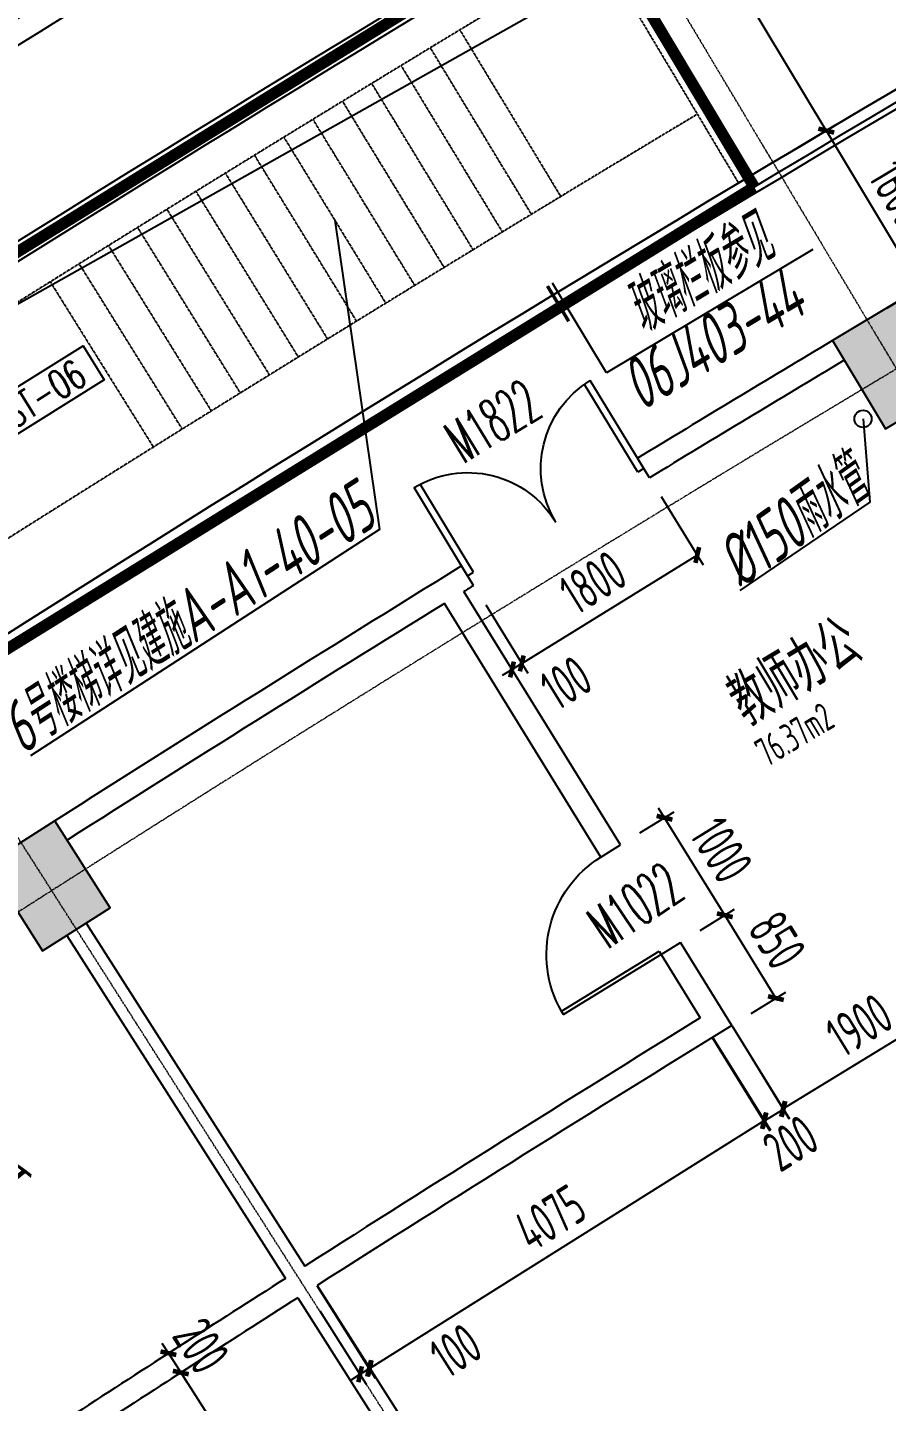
# Model space of a CAD drawing. Header units: millimetres. Extents: x 0 to 12095980, y -6694179 to 0.
# Drawn here: x 11616326 to 11623824, y -6444244 to -6432252 of the extents above; entities that cross this region are included whole.
import ezdxf
from ezdxf.enums import TextEntityAlignment as Align

# ---------------------------------------------------------------- set-up
doc = ezdxf.new("R2010")
doc.units = ezdxf.units.MM
doc.header["$LTSCALE"] = 10
for name, pattern in [('A1-RG-AXIS$0$CENTER', [50.8, 31.75, -6.35, 6.35, -6.35]), ('A1-RI-F2$0$DASHDOT', [1, 0.5, -0.25, 0, -0.25]), ('A1-RI-F2$0$HIDDEN2', [0.1875, 0.125, -0.0625])]:
    doc.linetypes.add(name, pattern=pattern)
for name, color, linetype in [('A1-RD-2F$0$A-GLAZ', 140, 'Continuous'), ('A1-RD-2F$0$A-louban', 5, 'Continuous'), ('A1-RG-AXIS$0$A-COLU-HATH', 8, 'Continuous'), ('A1-RG-AXIS$0$A-COLUMN', 7, 'Continuous'), ('A1-RG-AXIS$0$A2-RG-AXIS-150$0$A-DIMS-100', 1, 'Continuous'), ('A1-RI-F2$0$$1$A-SYMB-NUMB-T', 4, 'Continuous'), ('A1-RI-F2$0$$3$A-SYMB', 4, 'Continuous'), ('A1-RI-F2$0$0M-防火分区、防烟分区', 30, 'A1-RI-F2$0$DASHDOT'), ('A1-RI-F2$0$0P-RW-GR-V', 210, 'Continuous'), ('A1-RI-F2$0$A-DIMS-1：100', 1, 'Continuous'), ('A1-RI-F2$0$A-DOOR', 32, 'Continuous'), ('A1-RI-F2$0$A-FUZHUXIAN', 55, 'A1-RI-F2$0$HIDDEN2'), ('A1-RI-F2$0$A-HOLE', 2, 'Continuous'), ('A1-RI-F2$0$A-STRS-HRAL', 3, 'Continuous'), ('A1-RI-F2$0$A-SYMB', 4, 'Continuous'), ('A1-RI-F2$0$A-SYMB-AREA', 4, 'Continuous'), ('A1-RI-F2$0$A-SYMB-NAME', 4, 'Continuous'), ('A1-RI-F2$0$A-TEXT', 4, 'Continuous'), ('A1-RI-F2$0$A-TEXT1', 4, 'Continuous'), ('A1-RI-F2$0$A-WALL', 7, 'Continuous'), ('A1-RI-F2$0$N-SYMB-DOOR', 13, 'Continuous'), ('A1-RI-F2$0$N-SYMB-DOOR1', 13, 'Continuous'), ('A1-RI-F2$0$N-SYMB-DOOR2', 13, 'Continuous')]:
    doc.layers.add(name, color=color, linetype=linetype)
doc.layers.add('A1-RG-AXIS$0$A-GRID', color=1, linetype='A1-RG-AXIS$0$CENTER', lineweight=9)
doc.styles.add('A1-RG-AXIS$0$A2-RG-AXIS-150$0$XD2008', font='romans.shx', dxfattribs={"width": 0.7})
doc.styles.add('A1-RI-F2$0$$1$ECADI-TXT', font='simplex.shx', dxfattribs={"bigfont": 'hztxt.shx'})
doc.styles.add('A1-RI-F2$0$ECADI', font='gbeitc.shx', dxfattribs={"width": 0.7, "bigfont": 'gbcbig.shx'})
doc.styles.add('A1-RI-F2$0$ECADI-SYM', font='simplex.shx', dxfattribs={"width": 0.7, "bigfont": 'hztxt.shx'})
doc.styles.add('A1-RI-F2$0$XD2008', font='xd-hzs.shx', dxfattribs={"width": 0.7, "bigfont": 'xd-hztxt.shx'})
doc.dimstyles.new('A1-RG-AXIS$0$A2-RG-AXIS-150$0$XD100', dxfattribs={"dimscale": 100, "dimtxt": 5.5, "dimasz": 1.5, "dimexe": 1, "dimexo": 2, "dimgap": 0.5, "dimtad": 1, "dimdec": 0, "dimdsep": 46, "dimtxsty": 'A1-RG-AXIS$0$A2-RG-AXIS-150$0$XD2008', "dimblk": 'A1-RG-AXIS$0$A2-RG-AXIS-150$0$_ArchTick', "dimcen": 2.5, "dimclrt": 4, "dimaunit": 1, "dimadec": 3, "dimazin": 0, "dimtfac": 1, "dimtdec": 0, "dimtix": 1, "dimtmove": 0, "dimatfit": 3, "dimfxl": 1, "dimtolj": 1, "dimtzin": 0, "dimarcsym": 0})
doc.dimstyles.new('A1-RI-F2$0$XD100$0', dxfattribs={"dimscale": 100, "dimtxt": 3.5, "dimasz": 2, "dimexe": 1, "dimexo": 2, "dimgap": 1, "dimtad": 1, "dimdec": 0, "dimdsep": 46, "dimtxsty": 'A1-RI-F2$0$XD2008', "dimblk1": 'A1-RI-F2$0$_ArchTick', "dimblk2": 'A1-RI-F2$0$_ArchTick', "dimsah": 1, "dimcen": 2.5, "dimclrd": 1, "dimclre": 1, "dimclrt": 4, "dimaunit": 1, "dimadec": 0, "dimazin": 0, "dimtfac": 1, "dimtdec": 0, "dimtix": 1, "dimtmove": 2, "dimatfit": 3, "dimfxl": 1, "dimtolj": 1, "dimtzin": 0, "dimarcsym": 0})

# ---------------------------------------------------------------- blocks, each defined once
blk = doc.blocks.new('A1-RI-F2$0$A-X-D2-60$0$d1000')
at = {"layer": 'A1-RI-F2$0$A-DOOR'}
blk.add_lwpolyline([(1257258, 175907), (1257258, 175942), (1256258, 175942), (1256258, 175907)], close=True, dxfattribs=at)
blk.add_arc((1257258, 175942), 1000, 182.0058, 269.9549, dxfattribs=at)
blk = doc.blocks.new('A1-RI-F2$0$_ArchTick')
at = {"color": 0, "linetype": 'ByBlock', "const_width": 0.4}
blk.add_lwpolyline([(-0.5, -0.5), (0.5, 0.5)], dxfattribs=at)
blk = doc.blocks.new('*D163')
at = {"layer": 'A1-RI-F2$0$A-DIMS-1：100', "color": 1, "linetype": 'ByBlock', "lineweight": -2, "transparency": 16777216}
for p, q in [((11624198, -6440139), (11624592, -6440782)), ((11622920, -6441690), (11624540, -6440697)), ((11622578, -6441131), (11622972, -6441775))]:
    blk.add_line(p, q, dxfattribs=at)
at = {"layer": 'A1-RI-F2$0$A-DIMS-1：100', "color": 1, "linetype": 'ByBlock', "lineweight": -2, "transparency": 16777216, "xscale": 100, "yscale": 100, "zscale": 100}
for p, rotation in [((11624540, -6440697), 31.4954815084463), ((11622920, -6441690), 211.4954815084463)]:
    blk.add_blockref('A1-RI-F2$0$_ArchTick', p, dxfattribs=dict(at, rotation=rotation))
at = {"layer": 'A1-RI-F2$0$A-DIMS-1：100', "color": 4, "linetype": 'ByBlock', "transparency": 16777216, "insert": (11623586, -6440959), "char_height": 350, "attachment_point": 5, "rotation": 31.4955, "style": 'A1-RI-F2$0$XD2008'}
blk.add_mtext('\\A1;1900', dxfattribs=at)
blk = doc.blocks.new('*D164')
at = {"layer": 'A1-RI-F2$0$A-DIMS-1：100', "color": 1, "linetype": 'ByBlock', "lineweight": -2, "transparency": 16777216}
for p, q in [((11622303, -6441066), (11622806, -6441881)), ((11622473, -6440961), (11622976, -6441776)), ((11622754, -6441796), (11622924, -6441691))]:
    blk.add_line(p, q, dxfattribs=at)
at = {"layer": 'A1-RI-F2$0$A-DIMS-1：100', "color": 1, "linetype": 'ByBlock', "lineweight": -2, "transparency": 16777216, "xscale": 100, "yscale": 100, "zscale": 100}
for p, rotation in [((11622924, -6441691), 31.69766941868226), ((11622754, -6441796), 211.6976694186822)]:
    blk.add_blockref('A1-RI-F2$0$_ArchTick', p, dxfattribs=dict(at, rotation=rotation))
at = {"layer": 'A1-RI-F2$0$A-DIMS-1：100', "color": 4, "linetype": 'ByBlock', "transparency": 16777216, "insert": (11622986, -6441989), "char_height": 350, "attachment_point": 5, "rotation": 31.6977, "style": 'A1-RI-F2$0$XD2008'}
blk.add_mtext('\\A1;200', dxfattribs=at)
blk = doc.blocks.new('*D165')
at = {"layer": 'A1-RI-F2$0$A-DIMS-1：100', "color": 1, "linetype": 'ByBlock', "lineweight": -2, "transparency": 16777216}
for p, q in [((11622304, -6441065), (11622812, -6441875)), ((11622759, -6441790), (11619307, -6443957)), ((11618852, -6443231), (11619360, -6444041))]:
    blk.add_line(p, q, dxfattribs=at)
at = {"layer": 'A1-RI-F2$0$A-DIMS-1：100', "color": 1, "linetype": 'ByBlock', "lineweight": -2, "transparency": 16777216, "xscale": 100, "yscale": 100, "zscale": 100}
for p, rotation in [((11622759, -6441790), 32.10902400129523), ((11619307, -6443957), 212.1090240012952)]:
    blk.add_blockref('A1-RI-F2$0$_ArchTick', p, dxfattribs=dict(at, rotation=rotation))
at = {"layer": 'A1-RI-F2$0$A-DIMS-1：100', "color": 4, "linetype": 'ByBlock', "transparency": 16777216, "insert": (11620887, -6442641), "char_height": 350, "attachment_point": 5, "rotation": 32.109, "style": 'A1-RI-F2$0$XD2008'}
blk.add_mtext('\\A1;4075', dxfattribs=at)
blk = doc.blocks.new('*D166')
at = {"layer": 'A1-RI-F2$0$A-DIMS-1：100', "color": 1, "linetype": 'ByBlock', "lineweight": -2, "transparency": 16777216}
for p, q in [((11618877, -6443453), (11619283, -6444091)), ((11618961, -6443399), (11619367, -6444037)), ((11619229, -6444006), (11619314, -6443952)), ((11619314, -6443952), (11619398, -6443899)), ((11619229, -6444006), (11619145, -6444060))]:
    blk.add_line(p, q, dxfattribs=at)
at = {"layer": 'A1-RI-F2$0$A-DIMS-1：100', "color": 1, "linetype": 'ByBlock', "lineweight": -2, "transparency": 16777216, "xscale": 100, "yscale": 100, "zscale": 100}
for p, rotation in [((11619229, -6444006), 32.52037852255452), ((11619314, -6443952), 212.5203785225545)]:
    blk.add_blockref('A1-RI-F2$0$_ArchTick', p, dxfattribs=dict(at, rotation=rotation))
at = {"layer": 'A1-RI-F2$0$A-DIMS-1：100', "color": 4, "linetype": 'ByBlock', "transparency": 16777216, "insert": (11620064, -6443798), "char_height": 350, "attachment_point": 5, "rotation": 32.5204, "style": 'A1-RI-F2$0$XD2008'}
blk.add_mtext('\\A1;100', dxfattribs=at)
blk = doc.blocks.new('*D167')
at = {"layer": 'A1-RI-F2$0$A-DIMS-1：100', "color": 1, "linetype": 'ByBlock', "lineweight": -2, "transparency": 16777216}
for p, q in [((11622197, -6440132), (11622497, -6439947)), ((11622858, -6440723), (11622412, -6440000)), ((11622643, -6440856), (11622944, -6440670))]:
    blk.add_line(p, q, dxfattribs=at)
at = {"layer": 'A1-RI-F2$0$A-DIMS-1：100', "color": 1, "linetype": 'ByBlock', "lineweight": -2, "transparency": 16777216, "xscale": 100, "yscale": 100, "zscale": 100}
for p, rotation in [((11622412, -6440000), 121.6976694184013), ((11622858, -6440723), 301.6976694184013)]:
    blk.add_blockref('A1-RI-F2$0$_ArchTick', p, dxfattribs=dict(at, rotation=rotation))
at = {"layer": 'A1-RI-F2$0$A-DIMS-1：100', "color": 4, "linetype": 'ByBlock', "transparency": 16777216, "insert": (11622869, -6440217), "char_height": 350, "attachment_point": 5, "rotation": 301.6977, "style": 'A1-RI-F2$0$XD2008'}
blk.add_mtext('\\A1;850', dxfattribs=at)
blk = doc.blocks.new('*D168')
at = {"layer": 'A1-RI-F2$0$A-DIMS-1：100', "color": 1, "linetype": 'ByBlock', "lineweight": -2, "transparency": 16777216}
for p, q in [((11621671, -6439282), (11621971, -6439096)), ((11621886, -6439149), (11621834, -6439064)), ((11622412, -6440000), (11621886, -6439149)), ((11622197, -6440132), (11622497, -6439947)), ((11622412, -6440000), (11622464, -6440085))]:
    blk.add_line(p, q, dxfattribs=at)
at = {"layer": 'A1-RI-F2$0$A-DIMS-1：100', "color": 1, "linetype": 'ByBlock', "lineweight": -2, "transparency": 16777216, "xscale": 100, "yscale": 100, "zscale": 100}
for p, rotation in [((11621886, -6439149), 301.697669416297), ((11622412, -6440000), 121.697669416297)]:
    blk.add_blockref('A1-RI-F2$0$_ArchTick', p, dxfattribs=dict(at, rotation=rotation))
at = {"layer": 'A1-RI-F2$0$A-DIMS-1：100', "color": 4, "linetype": 'ByBlock', "transparency": 16777216, "insert": (11622383, -6439430), "char_height": 350, "attachment_point": 5, "rotation": 301.6977, "style": 'A1-RI-F2$0$XD2008'}
blk.add_mtext('\\A1;1000', dxfattribs=at)
blk = doc.blocks.new('*D169')
at = {"layer": 'A1-RI-F2$0$A-DIMS-1：100', "color": 1, "linetype": 'ByBlock', "lineweight": -2, "transparency": 16777216}
for p, q in [((11620240, -6437345), (11620607, -6437940)), ((11620325, -6437292), (11620692, -6437887)), ((11620640, -6437802), (11620555, -6437855)), ((11620640, -6437802), (11620725, -6437750)), ((11620555, -6437855), (11620469, -6437907))]:
    blk.add_line(p, q, dxfattribs=at)
at = {"layer": 'A1-RI-F2$0$A-DIMS-1：100', "color": 1, "linetype": 'ByBlock', "lineweight": -2, "transparency": 16777216, "xscale": 100, "yscale": 100, "zscale": 100}
for p, rotation in [((11620640, -6437802), 211.6692112284445), ((11620555, -6437855), 31.66921122844451)]:
    blk.add_blockref('A1-RI-F2$0$_ArchTick', p, dxfattribs=dict(at, rotation=rotation))
at = {"layer": 'A1-RI-F2$0$A-DIMS-1：100', "color": 4, "linetype": 'ByBlock', "transparency": 16777216, "insert": (11621026, -6437971), "char_height": 350, "attachment_point": 5, "rotation": 31.6692, "style": 'A1-RI-F2$0$XD2008'}
blk.add_mtext('\\A1;100', dxfattribs=at)
blk = doc.blocks.new('*D170')
at = {"layer": 'A1-RI-F2$0$A-DIMS-1：100', "color": 1, "linetype": 'ByBlock', "lineweight": -2, "transparency": 16777216}
for p, q in [((11621857, -6436346), (11622224, -6436941)), ((11620640, -6437802), (11622172, -6436856)), ((11620325, -6437292), (11620693, -6437887))]:
    blk.add_line(p, q, dxfattribs=at)
at = {"layer": 'A1-RI-F2$0$A-DIMS-1：100', "color": 1, "linetype": 'ByBlock', "lineweight": -2, "transparency": 16777216, "xscale": 100, "yscale": 100, "zscale": 100}
for p, rotation in [((11622172, -6436856), 31.69766941671012), ((11620640, -6437802), 211.6976694167101)]:
    blk.add_blockref('A1-RI-F2$0$_ArchTick', p, dxfattribs=dict(at, rotation=rotation))
at = {"layer": 'A1-RI-F2$0$A-DIMS-1：100', "color": 4, "linetype": 'ByBlock', "transparency": 16777216, "insert": (11621261, -6437095), "char_height": 350, "attachment_point": 5, "rotation": 31.6977, "style": 'A1-RI-F2$0$XD2008'}
blk.add_mtext('\\A1;1800', dxfattribs=at)
blk = doc.blocks.new('A1-RI-F2$0$5erhfh')
at = {"layer": 'A1-RI-F2$0$A-SYMB-AREA', "style": 'A1-RI-F2$0$ECADI', "width": 0.7}
blk.add_attdef('340M2', text='', height=2.5, dxfattribs=at).set_placement((0, 1.25), align=Align.MIDDLE_LEFT)
at = {"layer": 'A1-RI-F2$0$A-SYMB-NAME', "style": 'A1-RI-F2$0$ECADI', "width": 0.7}
blk.add_attdef('CHINESENAME', (-12.29, 3.09), '', height=4.5, dxfattribs=at)
blk = doc.blocks.new('A1-RI-F2$0$$1$ECADI-TAG-CODE')
at = {"layer": 'A1-RI-F2$0$$1$A-SYMB-NUMB-T', "color": 1}
blk.add_lwpolyline([(0, 3.5), (15, 3.5), (15, 0), (0, 0)], close=True, dxfattribs=at)
at = {"layer": 'A1-RI-F2$0$$1$A-SYMB-NUMB-T', "style": 'A1-RI-F2$0$$1$ECADI-TXT', "width": 0.7}
blk.add_attdef('CODE', text='', height=2.5, dxfattribs=at).set_placement((7.5, 1.75), align=Align.MIDDLE_CENTER)
blk = doc.blocks.new('A1-RD-2F')
at = {"layer": 'A1-RD-2F$0$A-GLAZ', "ltscale": 0.25}
for radius, start, end in [(292800, 108.984813, 127.828852), (292500, 108.926088, 127.887577), (292500, 108.926088, 127.887577)]:
    blk.add_arc((11778729.3, -6694180.2), radius, start, end, dxfattribs=at)
at = {"layer": 'A1-RD-2F$0$A-louban'}
blk.add_lwpolyline([(11592585.5, -6454466.4), (11599153.7, -6462913.2, -0.0824084), (11683476.3, -6417307.1)], format="xyb", dxfattribs=at)
blk.add_lwpolyline([(11630209, -6429159.2), (11628890.6, -6426803, 0.0166976), (11611388.1, -6437394.1), (11612862.7, -6439655.9, -0.0166958)], format="xyb", close=True, dxfattribs=at)
blk = doc.blocks.new('*D330')
at = {"layer": 'A1-RI-F2$0$A-DIMS-1：100', "color": 1, "linetype": 'ByBlock', "lineweight": -2, "transparency": 16777216}
for p, q in [((11623004, -6433328), (11623384, -6433101)), ((11623298, -6433152), (11624119, -6434525)), ((11623825, -6434701), (11624205, -6434474))]:
    blk.add_line(p, q, dxfattribs=at)
at = {"layer": 'A1-RI-F2$0$A-DIMS-1：100', "color": 1, "linetype": 'ByBlock', "lineweight": -2, "transparency": 16777216, "xscale": 100, "yscale": 100, "zscale": 100}
for p, rotation in [((11623298, -6433152), 120.8749602104098), ((11624119, -6434525), 300.8749602104098)]:
    blk.add_blockref('A1-RI-F2$0$_ArchTick', p, dxfattribs=dict(at, rotation=rotation))
at = {"layer": 'A1-RI-F2$0$A-DIMS-1：100', "color": 4, "linetype": 'ByBlock', "transparency": 16777216, "insert": (11623944, -6433697), "char_height": 350, "attachment_point": 5, "rotation": 300.875, "style": 'A1-RI-F2$0$XD2008'}
blk.add_mtext('\\A1;1600', dxfattribs=at)
blk = doc.blocks.new('*D331')
at = {"layer": 'A1-RI-F2$0$A-DIMS-1：100', "color": 1, "linetype": 'ByBlock', "lineweight": -2, "transparency": 16777216}
for p, q in [((11621618, -6431010), (11621994, -6430785)), ((11623297, -6433152), (11621909, -6430836)), ((11623006, -6433326), (11623383, -6433100))]:
    blk.add_line(p, q, dxfattribs=at)
at = {"layer": 'A1-RI-F2$0$A-DIMS-1：100', "color": 1, "linetype": 'ByBlock', "lineweight": -2, "transparency": 16777216, "xscale": 100, "yscale": 100, "zscale": 100}
for p, rotation in [((11621909, -6430836), 120.93862216138), ((11623297, -6433152), 300.93862216138)]:
    blk.add_blockref('A1-RI-F2$0$_ArchTick', p, dxfattribs=dict(at, rotation=rotation))
at = {"layer": 'A1-RI-F2$0$A-DIMS-1：100', "color": 4, "linetype": 'ByBlock', "transparency": 16777216, "insert": (11622839, -6431852), "char_height": 350, "attachment_point": 5, "rotation": 300.9386, "style": 'A1-RI-F2$0$XD2008'}
blk.add_mtext('\\A1;2700', dxfattribs=at)
blk = doc.blocks.new('*D453')
at = {"layer": 'A1-RI-F2$0$A-DIMS-1：100', "color": 1, "linetype": 'ByBlock', "lineweight": -2, "transparency": 16777216}
for p, q in [((11617951, -6443569), (11617472, -6443876)), ((11617556, -6443822), (11617502, -6443738)), ((11617556, -6443822), (11617664, -6443991)), ((11618059, -6443737), (11617580, -6444045)), ((11617664, -6443991), (11617718, -6444075))]:
    blk.add_line(p, q, dxfattribs=at)
at = {"layer": 'A1-RI-F2$0$A-DIMS-1：100', "color": 1, "linetype": 'ByBlock', "lineweight": -2, "transparency": 16777216, "xscale": 100, "yscale": 100, "zscale": 100}
for p, rotation in [((11617556, -6443822), 302.6941280947215), ((11617664, -6443991), 122.6941280947215)]:
    blk.add_blockref('A1-RI-F2$0$_ArchTick', p, dxfattribs=dict(at, rotation=rotation))
at = {"layer": 'A1-RI-F2$0$A-DIMS-1：100', "color": 4, "linetype": 'ByBlock', "transparency": 16777216, "insert": (11617841, -6443758), "char_height": 350, "attachment_point": 5, "rotation": 302.6941, "style": 'A1-RI-F2$0$XD2008'}
blk.add_mtext('\\A1;200', dxfattribs=at)
blk = doc.blocks.new('*D454')
at = {"layer": 'A1-RI-F2$0$A-DIMS-1：100', "color": 1, "linetype": 'ByBlock', "lineweight": -2, "transparency": 16777216}
for p, q in [((11617891, -6443845), (11617580, -6444045)), ((11617664, -6443991), (11619800, -6447314)), ((11620027, -6447168), (11619716, -6447368))]:
    blk.add_line(p, q, dxfattribs=at)
at = {"layer": 'A1-RI-F2$0$A-DIMS-1：100', "color": 1, "linetype": 'ByBlock', "lineweight": -2, "transparency": 16777216, "xscale": 100, "yscale": 100, "zscale": 100}
for p, rotation in [((11617664, -6443991), 122.7326397888558), ((11619800, -6447314), 302.7326397888559)]:
    blk.add_blockref('A1-RI-F2$0$_ArchTick', p, dxfattribs=dict(at, rotation=rotation))
at = {"layer": 'A1-RI-F2$0$A-DIMS-1：100', "color": 4, "linetype": 'ByBlock', "transparency": 16777216, "insert": (11618963, -6445504), "char_height": 350, "attachment_point": 5, "rotation": 302.7326, "style": 'A1-RI-F2$0$XD2008'}
blk.add_mtext('\\A1;3950', dxfattribs=at)
blk = doc.blocks.new('A1-RI-F2$0$mc')
at = {"layer": 'A1-RI-F2$0$N-SYMB-DOOR', "style": 'A1-RI-F2$0$ECADI-SYM', "width": 0.7}
for tag, p in [('门窗主编号1', (55.7, -311.3)), ('门窗主编号2', (667.6, -311.3))]:
    blk.add_attdef(tag, p, '', height=180, dxfattribs=at)
at = {"layer": 'A1-RI-F2$0$N-SYMB-DOOR', "style": 'A1-RI-F2$0$ECADI-SYM', "width": 0.7, "flags": 1}
for tag, p in [('洞口尺寸(宽X高)', (55.6, -717.2)), ('备注', (57.1, -921.2))]:
    blk.add_attdef(tag, p, '', height=180, dxfattribs=at)
at = {"layer": 'A1-RI-F2$0$N-SYMB-DOOR1', "style": 'A1-RI-F2$0$ECADI-SYM', "width": 0.7}
blk.add_attdef('门窗辅编号1', (55.7, -516.1), '', height=180, dxfattribs=at)
at = {"layer": 'A1-RI-F2$0$N-SYMB-DOOR2', "style": 'A1-RI-F2$0$ECADI-SYM', "width": 0.7}
blk.add_attdef('门窗辅编号2', (311.5, -516.1), '', height=180, dxfattribs=at)
blk = doc.blocks.new('A1-RG-AXIS$0$A2-RG-AXIS-150$0$_ArchTick')
at = {"color": 0, "linetype": 'ByBlock', "const_width": 0.4}
blk.add_lwpolyline([(-0.5, -0.5), (0.5, 0.5)], dxfattribs=at)
blk = doc.blocks.new('*D722')
at = {"layer": 'A1-RG-AXIS$0$A2-RG-AXIS-150$0$A-DIMS-100', "color": 0, "lineweight": -2, "ltscale": 3, "transparency": 16777216}
for p, q in [((11670910, -6387267), (11670916, -6387284)), ((11580897, -6435951), (11580908, -6435965))]:
    blk.add_line(p, q, dxfattribs=at)
blk.add_arc((11778732, -6694179), 325182, 109.35703, 127.45663, dxfattribs=at)
at = {"layer": 'A1-RG-AXIS$0$A2-RG-AXIS-150$0$A-DIMS-100', "color": 0, "lineweight": -2, "ltscale": 3, "transparency": 16777216, "xscale": 150, "yscale": 150, "zscale": 150}
for p, rotation in [((11670949, -6387378), 19.35703132825471), ((11580969, -6436044), 217.4566338573137)]:
    blk.add_blockref('A1-RG-AXIS$0$A2-RG-AXIS-150$0$_ArchTick', p, dxfattribs=dict(at, rotation=rotation))
at = {"layer": 'A1-RG-AXIS$0$A2-RG-AXIS-150$0$A-DIMS-100', "color": 4, "ltscale": 3, "transparency": 16777216, "insert": (11623903, -6407911), "char_height": 375, "attachment_point": 5, "rotation": 28.4068, "style": 'A1-RG-AXIS$0$A2-RG-AXIS-150$0$XD2008'}
blk.add_mtext('\\A1;18°5\'59"', dxfattribs=at)
blk = doc.blocks.new('A1-RG-AXIS$0$colu')
at = {"layer": 'A1-RG-AXIS$0$A-COLU-HATH', "linetype": 'ByBlock'}
h = blk.add_hatch(color=256, dxfattribs=at)
h.paths.add_polyline_path([(11591264, -6433839), (11591159, -6433557), (11590222, -6433908), (11590400, -6434382)])
h.paths.add_polyline_path([(11582706, -6437301), (11582516, -6436795), (11581580, -6437146), (11581701, -6437474)])
h.paths.add_polyline_path([(11590472, -6449024), (11591080, -6449817), (11591635, -6449392), (11591027, -6448598)])
h.paths.add_polyline_path([(11597647, -6443800), (11598174, -6444530), (11598741, -6444120), (11598215, -6443391)])
h.paths.add_polyline_path([(11585545, -6442594), (11586154, -6443388), (11586709, -6442962), (11586101, -6442168)])
h.paths.add_polyline_path([(11592849, -6437150), (11593376, -6437880), (11593943, -6437471), (11593417, -6436741)])
h.paths.add_polyline_path([(11606395, -6455924), (11606921, -6456654), (11607489, -6456244), (11606962, -6455514)])
h.paths.add_polyline_path([(11601626, -6449315), (11602153, -6450044), (11602720, -6449635), (11602194, -6448905)])
edge = h.paths.add_edge_path()
edge.add_arc((11595249, -6454684), 425, 0, 360)
edge = h.paths.add_edge_path()
edge.add_arc((11600176, -6461115), 425, 0, 360)
h.paths.add_polyline_path([(11613307, -6451074), (11613812, -6451818), (11614392, -6451425), (11613886, -6450680)])
h.paths.add_polyline_path([(11620356, -6446424), (11620839, -6447183), (11621430, -6446806), (11620946, -6446047)])
h.paths.add_polyline_path([(11615974, -6439552), (11616458, -6440311), (11617048, -6439934), (11616564, -6439175)])
h.paths.add_polyline_path([(11608730, -6444330), (11609235, -6445075), (11609815, -6444682), (11609309, -6443937)])
h.paths.add_polyline_path([(11600306, -6431919), (11600812, -6432664), (11601391, -6432270), (11600885, -6431526)])
h.paths.add_polyline_path([(11607910, -6426904), (11608394, -6427663), (11608984, -6427286), (11608500, -6426527)])
h.paths.add_polyline_path([(11630302, -6423285), (11630693, -6423983), (11631129, -6423739), (11630739, -6423040)])
h.paths.add_polyline_path([(11626248, -6416039), (11626639, -6416737), (11627075, -6416493), (11626684, -6415795)])
h.paths.add_polyline_path([(11627535, -6441978), (11627997, -6442751), (11628598, -6442392), (11628136, -6441619)])
h.paths.add_polyline_path([(11634839, -6437741), (11635279, -6438526), (11635889, -6438184), (11635450, -6437399)])
h.paths.add_polyline_path([(11615655, -6422109), (11616117, -6422881), (11616718, -6422522), (11616256, -6421750)])
h.paths.add_polyline_path([(11619863, -6429147), (11620325, -6429919), (11620926, -6429560), (11620464, -6428788)])
h.paths.add_polyline_path([(11630859, -6430629), (11631299, -6431414), (11631910, -6431072), (11631470, -6430287)])
h.paths.add_polyline_path([(11627539, -6424694), (11627978, -6425480), (11628589, -6425138), (11628150, -6424353)])
h.paths.add_polyline_path([(11623353, -6434983), (11623815, -6435756), (11624415, -6435396), (11623953, -6434624)])
h.paths.add_polyline_path([(11623535, -6417538), (11623974, -6418324), (11624585, -6417982), (11624146, -6417197)])
h.paths.add_polyline_path([(11635339, -6420464), (11635756, -6421262), (11636376, -6420938), (11635960, -6420140)])
h.paths.add_polyline_path([(11645506, -6407138), (11645842, -6407864), (11645388, -6408074), (11645053, -6407348)])
h.paths.add_polyline_path([(11648218, -6414201), (11648554, -6414927), (11649008, -6414718), (11648672, -6413991)])
h.paths.add_polyline_path([(11649797, -6429904), (11650191, -6430713), (11650820, -6430407), (11650426, -6429597)])
h.paths.add_polyline_path([(11632163, -6412872), (11631542, -6413196), (11632283, -6414615), (11632904, -6414290)])
h.paths.add_polyline_path([(11648553, -6404923), (11647915, -6405211), (11648573, -6406669), (11649211, -6406381)])
h.paths.add_polyline_path([(11638488, -6426491), (11638905, -6427289), (11639525, -6426965), (11639108, -6426167)])
h.paths.add_polyline_path([(11646232, -6422575), (11646626, -6423384), (11647255, -6423078), (11646862, -6422268)])
h.paths.add_polyline_path([(11643258, -6416460), (11643651, -6417269), (11644281, -6416963), (11643887, -6416153)])
edge = h.paths.add_edge_path()
edge.add_arc((11640554, -6410101), 425, 0, 360)
h.paths.add_polyline_path([(11642262, -6433715), (11642678, -6434512), (11643299, -6434188), (11642882, -6433391)])
h.paths.add_polyline_path([(11657439, -6426310), (11657809, -6427131), (11658447, -6426843), (11658077, -6426022)])
h.paths.add_polyline_path([(11654086, -6418882), (11654456, -6419702), (11655094, -6419414), (11654724, -6418594)])
h.paths.add_polyline_path([(11659423, -6409141), (11659770, -6409971), (11660416, -6409702), (11660069, -6408871)])
h.paths.add_polyline_path([(11651288, -6412684), (11651658, -6413504), (11652296, -6413216), (11651926, -6412396)])
h.paths.add_polyline_path([(11672567, -6404095), (11672841, -6404846), (11673311, -6404675), (11673037, -6403924)])
h.paths.add_polyline_path([(11669749, -6396288), (11670092, -6397229), (11670562, -6397058), (11670219, -6396117)])
h.paths.add_polyline_path([(11678236, -6409178), (11678568, -6410121), (11679228, -6409889), (11678897, -6408946)])
h.paths.add_polyline_path([(11675949, -6402668), (11676281, -6403611), (11676941, -6403379), (11676610, -6402436)])
h.paths.add_polyline_path([(11662042, -6415416), (11662388, -6416247), (11663034, -6415977), (11662688, -6415147)])
h.paths.add_polyline_path([(11670094, -6412181), (11670417, -6413021), (11671070, -6412770), (11670748, -6411930)])
h.paths.add_polyline_path([(11656266, -6401573), (11656651, -6402496), (11657297, -6402226), (11656912, -6401304)])
h.paths.add_polyline_path([(11664718, -6398177), (11665077, -6399111), (11665730, -6398860), (11665372, -6397926)])
h.paths.add_polyline_path([(11667657, -6405832), (11667980, -6406673), (11668633, -6406422), (11668311, -6405582)])
h.paths.add_polyline_path([(11673265, -6395025), (11673596, -6395969), (11674256, -6395737), (11673925, -6394793)])
edge = h.paths.add_edge_path()
edge.add_arc((11681417, -6417175), 425, 0, 360)
h.paths.add_polyline_path([(11673015, -6419789), (11673338, -6420629), (11673991, -6420379), (11673669, -6419538)])
h.paths.add_polyline_path([(11665180, -6422938), (11665527, -6423769), (11666173, -6423499), (11665826, -6422668)])
at = {"layer": 'A1-RG-AXIS$0$A-COLUMN'}
for points in [[(11623353, -6434983), (11623815, -6435756), (11624415, -6435396), (11623953, -6434624)], [(11615974, -6439552), (11616458, -6440311), (11617048, -6439934), (11616564, -6439175)]]:
    blk.add_lwpolyline(points, close=True, dxfattribs=at)
blk = doc.blocks.new('A1-RI-F2$0$1500')
at = {"layer": 'A1-RI-F2$0$A-DOOR'}
for p, q in [((0, 100), (0, 850)), ((51.4, 100), (51.4, 848.2)), ((1448.6, 100), (1448.6, 848.2)), ((1500, 100), (1500, 850)), ((0, 100), (51.4, 100)), ((1500, 100), (1448.6, 100))]:
    blk.add_line(p, q, dxfattribs=at)
for centre, start, end in [((0, 100), 0, 90), ((1500, 100), 90, 180)]:
    blk.add_arc(centre, 750, start, end, dxfattribs=at)
blk = doc.blocks.new('A1-RG-AXIS')
at = {"layer": 'A1-RG-AXIS$0$A-GRID', "linetype": 'A1-RG-AXIS$0$CENTER', "ltscale": 0.05}
blk.add_lwpolyline([(11682866.1, -6392336.6, 0.1037295), (11569674.9, -6456283.6, 0.1037295)], format="xyb", dxfattribs=at)
at = {"layer": 'A1-RG-AXIS$0$A-GRID', "ltscale": 0.05}
for points in [[(11690526.8, -6414141.5, 0.1045274), (11584753.6, -6473784.9)], [(11691982.8, -6418505.6, 0.1046378), (11587756.3, -6477270.1)]]:
    blk.add_lwpolyline(points, format="xyb", dxfattribs=at)
at = {"layer": 'A1-RG-AXIS$0$A-GRID', "linetype": 'A1-RG-AXIS$0$CENTER', "ltscale": 0.05}
for points in [[(11611593.7, -6414633.8), (11632943.5, -6450342.1)], [(11626002.1, -6454628.9), (11603635.8, -6419548.3)]]:
    blk.add_lwpolyline(points, dxfattribs=at)
blk.add_arc((11778731.9, -6694178.6), 308600, 107.574373, 131.323037, dxfattribs=at)
at = {"layer": 'A1-RG-AXIS$0$A-GRID', "ltscale": 0.05}
blk.add_arc((11778731.9, -6694178.6), 301700, 107.53359, 131.336201, dxfattribs=at)
at = {"layer": 'A1-RG-AXIS$0$A-COLU-HATH', "linetype": 'ByBlock'}
blk.add_blockref('A1-RG-AXIS$0$colu', (0, 0), dxfattribs=at)
at = {"layer": 'A1-RG-AXIS$0$A2-RG-AXIS-150$0$A-DIMS-100', "ltscale": 3}
dim = blk.add_angular_dim_3p(base=(11639299.9, -6400406.2), center=(11778731.9, -6694178.6), p1=(11670976.3, -6387456), p2=(11581018.9, -6436109.7), dimstyle='A1-RG-AXIS$0$A2-RG-AXIS-150$0$XD100', override={"dimtxt": 3.75, "dimadec": 4}, dxfattribs=at)
dim.commit()
dim.dimension.update_dxf_attribs({"geometry": '*D722', "text_midpoint": (11623903.2, -6407910.6)})
blk = doc.blocks.new('A1-RI-F2')
at = {"layer": 'A1-RI-F2$0$0M-防火分区、防烟分区', "const_width": 100}
blk.add_lwpolyline([(11599538, -6445395.4, -0.0211339), (11621180.6, -6431155.5), (11622668.8, -6433644.6, 0.02113), (11601234.9, -6447747.1)], format="xyb", close=True, dxfattribs=at)
at = {"layer": 'A1-RI-F2$0$0P-RW-GR-V'}
blk.add_circle((11623618.5, -6435668), 75, dxfattribs=at)
at = {"layer": 'A1-RI-F2$0$A-FUZHUXIAN', "ltscale": 2}
for p, q in [((11620099.3, -6432273.8), (11620980.2, -6433727.8)), ((11620725.2, -6433882.4), (11619842.9, -6432429.3)), ((11619586.6, -6432585.1), (11620470.3, -6434037.3)), ((11620216, -6434192.2), (11619331.2, -6432740.6)), ((11619075.2, -6432896.8), (11619961.5, -6434347.5)), ((11619706.6, -6434503.4), (11618818.6, -6433053.8)), ((11618563.7, -6433210.1), (11619452.8, -6434659)), ((11619198.7, -6434815.2), (11618308.2, -6433367.1)), ((11618052.8, -6433524.3), (11618944.8, -6434971.5)), ((11618691, -6435128.2), (11617797.6, -6433681.8)), ((11617542.6, -6433839.6), (11618437.3, -6435285)), ((11618184.3, -6435441.9), (11617288.4, -6433997.1)), ((11617032.9, -6434155.8), (11617930.5, -6435599.5)), ((11617677.3, -6435757.1), (11616778.3, -6434314.3)), ((11616524.7, -6434472.5), (11617424.7, -6435914.7))]:
    blk.add_line(p, q, dxfattribs=at)
at = {"layer": 'A1-RI-F2$0$A-FUZHUXIAN', "ltscale": 15}
blk.add_lwpolyline([(11697385.2, -6408952.1, 0.0114998), (11684356.2, -6412994.1), (11685659.5, -6416881.5, 0.0845607), (11599102.5, -6463333.2), (11592167, -6454412), (11594287.7, -6452776.4, 0), (11592699.6, -6450703.6, 0.0170298), (11576443.9, -6463978.8), (11589775.5, -6479462.1, -0.111917), (11700888.4, -6418975.6, -0.111917)], format="xyb", dxfattribs=at)
at = {"layer": 'A1-RI-F2$0$A-FUZHUXIAN', "ltscale": 2}
blk.add_lwpolyline([(11599677.7, -6445418, -0.0209706), (11621146.2, -6431292.7), (11622531.7, -6433610.1, 0.0209655), (11601257.5, -6447607.6)], format="xyb", close=True, dxfattribs=at)
for radius, start, end in [(306200, 120.940452, 122.602538), (304500, 120.940817, 122.502961)]:
    blk.add_arc((11778731.9, -6694178.6), radius, start, end, dxfattribs=at)
at = {"layer": 'A1-RI-F2$0$A-HOLE'}
blk.add_lwpolyline([(11630208.9, -6429159.1), (11628493.4, -6427771.3), (11611388.1, -6437394.1)], dxfattribs=at)
at = {"layer": 'A1-RI-F2$0$A-STRS-HRAL', "ltscale": 0.25}
for radius, start, end in [(306650, 119.238884, 123.119913), (306600, 119.248229, 123.110571), (306500, 119.266929, 123.09188), (303700, 119.248408, 123.110632), (303800, 119.267261, 123.09177), (303650, 119.238976, 123.120068)]:
    blk.add_arc((11778731.9, -6694178.6), radius, start, end, dxfattribs=at)
at = {"layer": 'A1-RI-F2$0$A-SYMB'}
blk.add_lwpolyline([(11623618.5, -6435668), (11623678.3, -6436394.4), (11622542.4, -6437165.9)], dxfattribs=at)
at = {"layer": 'A1-RI-F2$0$A-TEXT'}
for p, q in [((11623179.9, -6434190.5), (11621379.1, -6435267.2)), ((11621379.1, -6435267.2), (11620907.3, -6434482.7))]:
    blk.add_line(p, q, dxfattribs=at)
blk.add_lwpolyline([(11619008.3, -6433934.6), (11619397.6, -6436634.4), (11616352.7, -6438609.1)], dxfattribs=at)
at = {"layer": 'A1-RI-F2$0$A-TEXT', "const_width": 30}
blk.add_lwpolyline([(11621049.7, -6434816.5), (11620864.4, -6434508.5)], dxfattribs=at)
at = {"layer": 'A1-RI-F2$0$A-WALL', "linetype": 'ByBlock'}
for p, q in [((11621755, -6436181.8), (11621649.9, -6436011.6)), ((11620220, -6437122), (11620114.9, -6436951.8)), ((11621501.1, -6439386.7), (11620134.9, -6437174.5)), ((11621330.9, -6439491.8), (11619964.8, -6437279.6)), ((11621330.9, -6439491.8), (11621501.1, -6439386.7)), ((11616837.5, -6440068.6), (11618746, -6443062)), ((11616668.9, -6440176.1), (11618577.3, -6443169.5)), ((11621856.3, -6440342.6), (11622026.5, -6440237.5)), ((11622473.2, -6440960.9), (11622026.5, -6440237.5)), ((11621856.3, -6440342.6), (11622198, -6440895.8)), ((11618853.5, -6443230.6), (11620735.1, -6446181.8)), ((11618684.9, -6443338.2), (11620566.5, -6446289.3))]:
    blk.add_line(p, q, dxfattribs=at)
for radius, start, end in [(308300.2, 121.144435, 121.934744), (308100.2, 121.14461, 121.934587), (302200.2, 120.941319, 121.318476), (302000.2, 120.941363, 121.318225), (302200.2, 121.65975, 122.45402), (302000.2, 121.659725, 121.678697), (302000.2, 121.716642, 122.453976), (297750, 121.716912, 122.501136), (297550, 121.678414, 122.501123), (297750, 122.539621, 122.958227), (297550, 122.539634, 122.957968)]:
    blk.add_arc((11778731.9, -6694178.6), radius, start, end, dxfattribs=at)
at = {"color": 3, "linetype": 'ByBlock'}
blk.add_blockref('A1-RD-2F', (0, 0), dxfattribs=at)
at = {"linetype": 'ByBlock'}
blk.add_blockref('A1-RG-AXIS', (0, 0), dxfattribs=at)
at = {"layer": 'A1-RI-F2$0$$3$A-SYMB', "xscale": 100.0000000095276, "yscale": 100.0000000095276, "zscale": 100.0000000095276, "rotation": 31.96880206834474}
blk.add_blockref('A1-RI-F2$0$$1$ECADI-TAG-CODE', (11615723.9, -6436120.6), dxfattribs=at).add_auto_attribs({'CODE': 'A1-ST-06'})
at = {"layer": 'A1-RI-F2$0$A-DOOR', "xscale": -1.199999999923802, "yscale": 1.200000000136598, "zscale": 1.199999999853307, "rotation": 31.29144659488903}
blk.add_blockref('A1-RI-F2$0$1500', (11621768, -6436204.5), dxfattribs=at)
at = {"layer": 'A1-RI-F2$0$A-DOOR', "xscale": -1, "rotation": 211.6091852520201}
blk.add_blockref('A1-RI-F2$0$A-X-D2-60$0$d1000', (10458906.1, -6949460.4), dxfattribs=at)
at = {"layer": 'A1-RI-F2$0$A-SYMB-NAME'}
ref = blk.add_blockref('A1-RI-F2$0$5erhfh', (11623833.8, -6438009), dxfattribs=dict(at, xscale=99.99999999973774, yscale=99.99999999973774, zscale=99.99999999973774, rotation=30.87496021015243))
ref.add_attrib('340M2', '76.37m2', (11622780.5, -6438710.4), dxfattribs={"layer": 'A1-RI-F2$0$A-SYMB-AREA', "height": 250, "rotation": 30.87496, "style": 'A1-RI-F2$0$XD2008', "width": 0.7})
ref.add_attrib('CHINESENAME', '教师办公', (11622620.4, -6438374.8), dxfattribs={"height": 450, "rotation": 30.87496, "style": 'A1-RI-F2$0$XD2008', "width": 0.7})
ref = blk.add_blockref('A1-RI-F2$0$5erhfh', (11616588.9, -6442514.3), dxfattribs=dict(at, xscale=100.0000000001158, yscale=100.0000000001158, zscale=100.0000000001158, rotation=32.52037861876819))
ref.add_attrib('340M2', '75.63m2', (11615556.1, -6443245.6), dxfattribs={"layer": 'A1-RI-F2$0$A-SYMB-AREA', "height": 250, "rotation": 32.52038, "style": 'A1-RI-F2$0$XD2008', "width": 0.7})
ref.add_attrib('CHINESENAME', '教师办公', (11615386.4, -6442914.8), dxfattribs={"height": 450, "rotation": 32.52038, "style": 'A1-RI-F2$0$XD2008', "width": 0.7})
at = {"layer": 'A1-RI-F2$0$A-TEXT'}
ref = blk.add_blockref('A1-RI-F2$0$5erhfh', (11623735.3, -6436693), dxfattribs=dict(at, xscale=100.000000000481, yscale=100.000000000481, zscale=100.000000000481, rotation=35.49090450798322))
ref.add_attrib('CHINESENAME', '%%c150雨水管', (11622555.2, -6437155.3), dxfattribs={"layer": 'A1-RI-F2$0$A-SYMB-NAME', "height": 450, "rotation": 35.4909, "style": 'A1-RI-F2$0$ECADI', "width": 0.7})
at = {"layer": 'A1-RI-F2$0$N-SYMB-DOOR'}
ref = blk.add_blockref('A1-RI-F2$0$mc', (11620681.7, -6435181.6), dxfattribs=dict(at, xscale=-1.499999999224883, yscale=1.49999999906078, rotation=31.36928416432342))
ref.add_attrib('门窗主编号1', 'M1822', (11620129.2, -6436065.3), dxfattribs={"height": 375, "rotation": 31.36928, "style": 'A1-RI-F2$0$ECADI-SYM', "width": 0.5})
ref = blk.add_blockref('A1-RI-F2$0$mc', (11621900.6, -6439392.5), dxfattribs=dict(at, xscale=-1.499999999369496, yscale=1.499999999031388, rotation=34.07859922439322))
ref.add_attrib('门窗主编号1', 'M1022', (11621390.4, -6440301.3), dxfattribs={"height": 375, "rotation": 34.0786, "style": 'A1-RI-F2$0$ECADI-SYM', "width": 0.5})
at = {"layer": 'A1-RI-F2$0$A-TEXT', "style": 'A1-RI-F2$0$ECADI', "width": 0.7}
for s, rotation, p in [('玻璃栏板参见', 30.87496, (11621714.7, -6434945.9, 0)), ('06J403-44', 30.87496, (11621688.7, -6435604.7, 0)), ('6号楼梯详见建施A-A1-40-05', 33.00573, (11616286.6, -6438603.7, 0))]:
    blk.add_text(s, height=450, rotation=rotation, dxfattribs=at).set_placement(p)
at = {"layer": 'A1-RI-F2$0$A-TEXT1', "style": 'A1-RI-F2$0$ECADI', "width": 0.7}
for tag, p in [('（-0.050）', (11749732.1, -6422418.7)), ('（结构标高）', (11757640.8, -6422418.7))]:
    blk.add_attdef(tag, p, '', height=375, dxfattribs=at)
at = {"layer": 'A1-RI-F2$0$A-DIMS-1：100', "color": 3, "linetype": 'ByBlock'}
for p1, p2, distance, picture, middle in [((11622834.6, -6433428.8), (11621446.5, -6431113), -538.8, '*D331', (11622838.6, -6431852.5)), ((11622832, -6433430.3), (11623653.1, -6434803.6), 542.7, '*D330', (11623944.4, -6433697.3)), ((11620220, -6437122), (11621751.5, -6436176.2), -799.4, '*D170', (11621261.3, -6437095.3)), ((11622026.5, -6440237.5), (11621501.1, -6439386.7), -452.8, '*D168', (11622383, -6439429.7)), ((11622473.2, -6440960.9), (11622026.5, -6440237.5), -452.8, '*D167', (11622869.1, -6440216.8)), ((11622473.2, -6440960.9), (11624093.3, -6439968.3), -854.9, '*D163', (11623586.2, -6440959)), ((11622198, -6440895.8), (11618746, -6443062), 1056.1, '*D165', (11620887.2, -6442640.5)), ((11618119.1, -6443460.7), (11618227.2, -6443629), -669.4, '*D453', (11617841.2, -6443757.9)), ((11618058.9, -6443737.1), (11620194.7, -6447059.9), -469.5, '*D454', (11618963.2, -6445503.6))]:
    dim = blk.add_aligned_dim(p1=p1, p2=p2, distance=distance, dimstyle='A1-RI-F2$0$XD100$0', override={"dimasz": 1}, dxfattribs=at)
    dim.commit()
    dim.dimension.update_dxf_attribs({"geometry": picture, "text_midpoint": middle})
for base, p1, p2, angle, picture, middle in [((11620554.6, -6437854.8), (11620220, -6437122), (11620134.9, -6437174.5), 211.66921, '*D169', (11621026.4, -6437971)), ((11622923.8, -6441690.5), (11622198, -6440895.8), (11622368.1, -6440790.7), 31.69767, '*D164', (11622986.4, -6441989.2)), ((11619313.7, -6443952.5), (11618769.2, -6443284.4), (11618853.5, -6443230.6), 32.52038, '*D166', (11620063.7, -6443797.5))]:
    dim = blk.add_linear_dim(base=base, p1=p1, p2=p2, angle=angle, dimstyle='A1-RI-F2$0$XD100$0', override={"dimasz": 1}, dxfattribs=at)
    dim.commit()
    dim.dimension.update_dxf_attribs({"geometry": picture, "text_midpoint": middle, "dimtype": 129})

msp = doc.modelspace()

# ---------------------------------------------------------------- block references
msp.add_blockref('A1-RI-F2', (0, 0))

doc.saveas('drawing.dxf')
